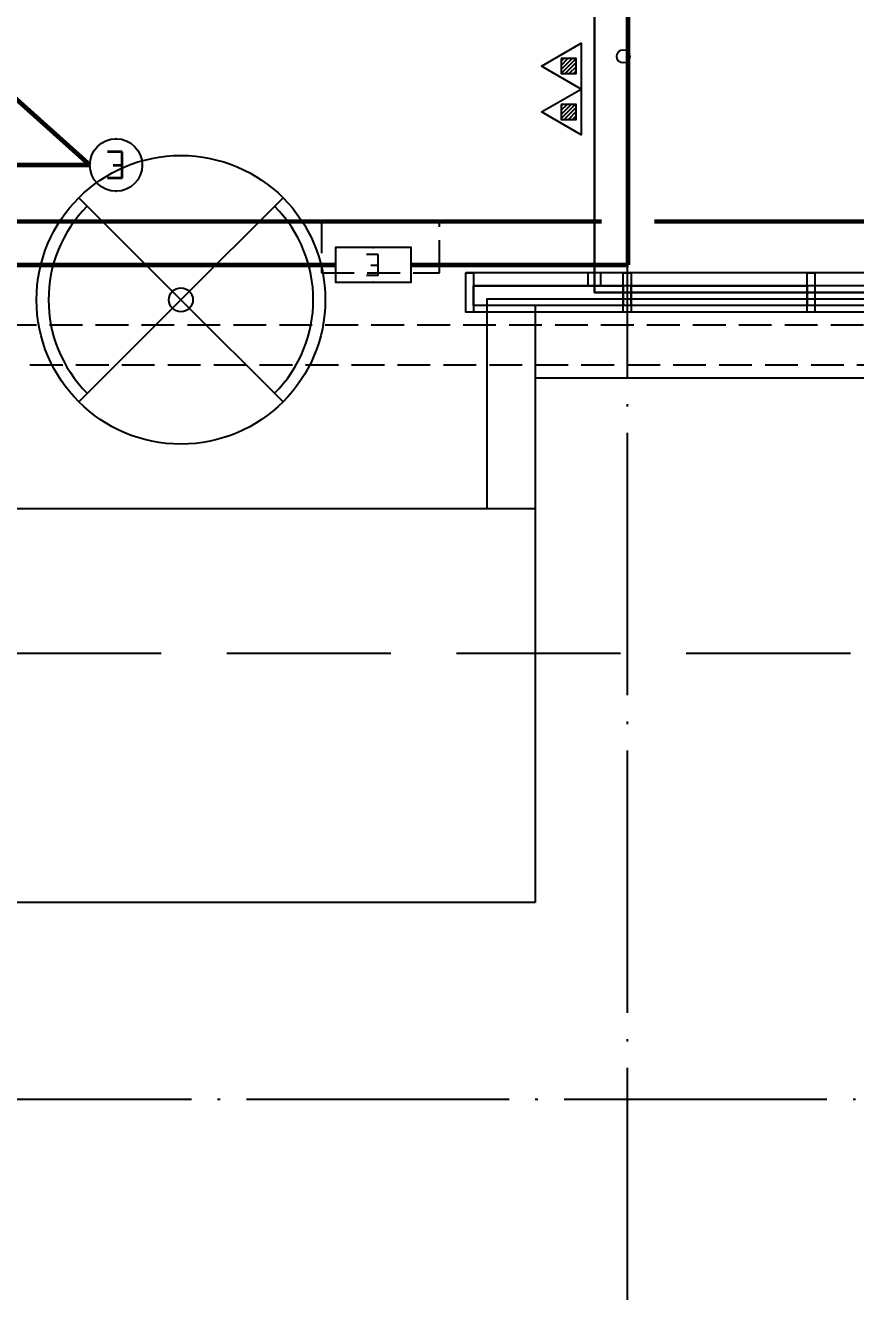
# Model space of a CAD drawing. Extents: x -292644 to 261407, y -12902 to 435090.
# Drawn here: x 132372 to 138697, y 6934 to 16587 of the extents above; entities that cross this region are included whole.
import ezdxf
from ezdxf.enums import TextEntityAlignment as Align
from ezdxf.xclip import XClip

# ---------------------------------------------------------------- set-up
doc = ezdxf.new("R2010")
doc.units = 0
doc.header["$LTSCALE"] = 1000
doc.header["$MEASUREMENT"] = 0
for name, pattern in [('104-10 轴网$0$DOTE', [2.4200000000000004, 2, -0.2, 0.02, -0.2]), ('8#楼幕墙$0$109-34 轴网$0$L1$0$$AUDIT_BAD_LTYPE1', [0]), ('DASH', [0.35, 0.25, -0.1]), ('X-104 8#10#平面_t3$0$109-34 轴网$0$L1$0$$AUDIT_BAD_LTYPE1', [0]), ('X-104 8#10#平面_t3$0$DASH', [0.35, 0.25, -0.1])]:
    doc.linetypes.add(name, pattern=pattern)
doc.layers.get('0').update_dxf_attribs({"linetype": 'CONTINUOUS'})
for name, color, linetype in [('104-10 轴网$0$A_AXIS-轴线', 36, '104-10 轴网$0$DOTE'), ('8#楼幕墙$0$A-C_玻璃幕墙', 140, 'CONTINUOUS'), ('8#楼幕墙$0$A-C_门', 150, 'CONTINUOUS'), ('EQUIP-照明', 3, 'CONTINUOUS'), ('WIRE-应急', 2, 'DASH'), ('X-104 8#10#平面_t3$0$A-C_玻璃幕墙', 140, 'CONTINUOUS'), ('X-104 8#10#平面_t3$0$A-E_楼梯', 171, 'CONTINUOUS'), ('X-104 8#10#平面_t3$0$A-O_分水线', 127, 'CONTINUOUS'), ('X-104 8#10#平面_t3$0$A-O_屋面', 201, 'CONTINUOUS'), ('X-104 8#10#平面_t3$0$A-O_散水', 134, 'CONTINUOUS'), ('X-104 8#10#平面_t3$0$水-消火栓', 41, 'CONTINUOUS')]:
    doc.layers.add(name, color=color, linetype=linetype)
doc.layers.add('8#楼幕墙$0$04-不打印_辅助线', color=165, linetype='CONTINUOUS', plot=False)
doc.layers.add('X-104 8#10#平面_t3$0$04-不打印_辅助线', color=165, linetype='CONTINUOUS', plot=False)
doc.layers.add('X-104 8#10#平面_t3$0$000套内', color=226, linetype='CONTINUOUS', lineweight=30, plot=False)
doc.layers.get('X-104 8#10#平面_t3$0$A-O_分水线').off()
doc.styles.add('_TEL_DIM', font='SIMPLEX', dxfattribs={"width": 0.7, "height": 3.5, "bigfont": 'HZTXT'})
doc.styles.get("Standard").update_dxf_attribs({"font": 'gbenor.shx', "bigfont": 'gbcbig.shx'})

# ---------------------------------------------------------------- blocks, each defined once
blk = doc.blocks.new('104-10 轴网')
at = {"layer": '104-10 轴网$0$A_AXIS-轴线', "linetype": '104-10 轴网$0$DOTE'}
for p, q in [((145629.5977508624, 40099.99999999987), (145629.5977508621, -6500.000000000186)), ((168929.5977508623, 8399.999999999873), (113929.5977508621, 8399.999999999822))]:
    blk.add_line(p, q, dxfattribs=at)
blk = doc.blocks.new('X-104 8#10#平面_t3$0$fdhggh')
at = {"layer": 'X-104 8#10#平面_t3$0$04-不打印_辅助线'}
blk.add_lwpolyline([(19449.99996581458, 12899.99956291614), (19449.99996581458, -2650.000437083887), (-2650.000034185417, -2650.000437083858), (-2650.000034185417, 27849.99956291614), (8450.000000000291, 27849.9995629162), (8450.000000000291, 30799.99956291626), (14149.99996581458, 30799.9995629162), (14149.99996581458, 35949.99956291614), (44349.99996581458, 35949.99956291614), (44349.99996581458, 14449.99956291614), (24500.00000000015, 14449.99956291614), (24500.00000000015, 12899.99956291614)], close=True, dxfattribs=at)
blk = doc.blocks.new('*U4961')
blk.add_lwpolyline([(46693.65911704338, 22173.79553999149), (46793.65906324825, 22173.79553999149), (46793.65906324825, 22273.79553999149), (46693.65911704338, 22273.79553999149)], close=True)
blk = doc.blocks.new('8#楼幕墙$0$ii')
blk.add_lwpolyline([(-1339.999257087533, -5.379672802519053e-05), (0.0007429124671034515, -5.379672802519053e-05), (0.0007429124671034515, -150.000053796728), (-1339.999257087533, -150.000053796728)], close=True)
blk = doc.blocks.new('8#楼幕墙$0$xzm2200')
at = {"layer": '8#楼幕墙$0$A-C_门'}
for p, q in [((0, 0), (-777.8174528407399, 777.8174718429218)), ((-3.557623131200671e-06, 0), (777.8174587842077, 777.8174623418017)), ((-1.778797013685107e-06, 1.778826117515564e-06), (-777.8174623418308, -777.8174587842077)), ((-1.778797013685107e-06, 1.778826117515564e-06), (777.8174492831458, -777.8174682852696))]:
    blk.add_line(p, q, dxfattribs=at)
for radius in [1100.000001778816, 91.66666681490136]:
    blk.add_circle((-1.778797013685107e-06, 1.778826117515564e-06), radius, dxfattribs=at)
for start, end in [(45, 134.9999993007822), (225, 314.9999993007822)]:
    blk.add_arc((-1.778797013685107e-06, 1.778826117515564e-06), 1008.333334963915, start, end, dxfattribs=at)
blk = doc.blocks.new('*U5092')
blk.add_lwpolyline([(1140.000000000001, 0), (0, 0), (0, 150), (1140.000000000001, 150)], close=True)
blk = doc.blocks.new('8#楼幕墙')
at = {"layer": '8#楼幕墙$0$04-不打印_辅助线'}
blk.add_lwpolyline([(19400.00000000023, 12900), (19400.00000000023, -2600), (-2599.999999999767, -2599.999999999942), (-2599.999999999767, 27800), (8500.000000000233, 27800.00000000006), (8500.000000000233, 31000.00000000012), (14200.00000000023, 31000.00000000006), (14200.00000000023, 35900), (44300.00000000023, 35900), (44300.00000000023, 14500), (24130.00000000023, 14500), (24130.00000000023, 12900)], close=True, dxfattribs=at)
at = {"layer": '8#楼幕墙$0$A-C_玻璃幕墙'}
for points in [[(13870.00000000012, 29499.99999214173), (14100.00000000023, 29500), (14100.00000000023, 36000), (44400.00000000023, 36000), (44400.00000000023, 14400), (23970.00000000012, 14400)], [(13930.00000000012, 29449.99999214173), (14150.00000000023, 29450), (14150.00000000023, 35950), (44350.00000000023, 35950), (44350.00000000023, 14450), (24030.00000000012, 14450)], [(13930.00000000012, 29299.99999214173), (14300.00000000023, 29300), (14300.00000000023, 35800), (44200.00000000023, 35800), (44200.00000000023, 14600), (24030.00000000012, 14600)], [(13870.00000000012, 29199.99999214173), (14400.00000000023, 29200), (14400.00000000023, 35700), (44100.00000000023, 35700), (44100.00000000023, 14700), (23970.00000000017, 14700)]]:
    blk.add_lwpolyline(points, dxfattribs=at)
for points in [[(24030.00000000012, 14400.00000000035), (23970.00000000012, 14400.00000000035), (23970.00000000012, 14700), (24030.00000000012, 14700)], [(25170.00000000012, 14700.00000414392), (25230.00000000012, 14700.00000414392), (25230.00000000012, 14400.00000414375), (25170.00000000012, 14400.00000414375)], [(26570.00000000012, 14699.99986735685), (26630.00000000012, 14699.99986735685), (26630.00000000012, 14399.99986735667), (26570.00000000012, 14399.99986735667)]]:
    blk.add_lwpolyline(points, close=True, dxfattribs=at)
at = {"linetype": '8#楼幕墙$0$109-34 轴网$0$L1$0$$AUDIT_BAD_LTYPE1', "rotation": 90}
blk.add_blockref('8#楼幕墙$0$xzm2200', (21800.1481536252, 14494.55846416629), dxfattribs=at)
at = {"layer": '8#楼幕墙$0$A-C_玻璃幕墙'}
blk.add_blockref('*U5092', (24030.00000000012, 14450), dxfattribs=at)
at = {"layer": '8#楼幕墙$0$A-C_玻璃幕墙', "rotation": 180}
blk.add_blockref('8#楼幕墙$0$ii', (25230.00000000012, 14449.99986735679), dxfattribs=at)
blk = doc.blocks.new('X-104 8#10#平面_t3$0$erte')
at = {"layer": 'X-104 8#10#平面_t3$0$A-O_屋面', "linetype": 'X-104 8#10#平面_t3$0$DASH'}
blk.add_lwpolyline([(0, 0), (900, 0), (900, 400), (-2.91038304567337e-11, 400), (0, 0)], close=True, dxfattribs=at)
blk = doc.blocks.new('X-104 8#10#平面_t3$0$$TWTSYS$00000546')
h = blk.add_hatch()
h.set_pattern_fill('ANSI31', color=256, scale=200, style=0)
h.set_pattern_definition([(45, (-38543.80223862439, -6670.830405693208), (-17.67766952966369, 17.67766952966369), [])])
h.paths.add_polyline_path([(-64.92232553117356, 173.7449990885525), (64.922325531159, 173.7449990885525), (64.922325531159, 43.90034802621994), (-64.92232553117356, 43.90034802621994)])
for points in [[(0, 343.6163707387423), (-198.3870041439732, 0), (198.3870041439732, 0)], [(-64.92232553117356, 173.7449990885525), (64.922325531159, 173.7449990885525), (64.922325531159, 43.90034802621994), (-64.92232553117356, 43.90034802621994)]]:
    blk.add_lwpolyline(points, close=True)
blk = doc.blocks.new('X-104 8#10#平面_t3$0$A$C46662BA1')
at = {"layer": 'X-104 8#10#平面_t3$0$水-消火栓'}
blk.add_circle((136926.9281219175, 16349.99999999958), 50, dxfattribs=at)
at = {"layer": 'X-104 8#10#平面_t3$0$水-消火栓', "xscale": -0.88, "yscale": 0.88, "zscale": 0.88, "rotation": 90}
for p in [(136606.9507218331, 16275.41781982159), (136606.9507218331, 15926.25669252811)]:
    blk.add_blockref('X-104 8#10#平面_t3$0$$TWTSYS$00000546', p, dxfattribs=at)
blk = doc.blocks.new('X-104 8#10#平面_t3')
at = {"layer": 'X-104 8#10#平面_t3$0$000套内'}
blk.add_lwpolyline([(136856.9507218297, 24949.9983616368), (132206.9507218342, 24949.9983616368), (132206.9507218342, 26049.99836163694), (128306.9507218213, 26049.99836163694), (128306.950721821, 27149.99836950112), (126006.9507218276, 27149.99836951197), (126006.9507218671, 35849.99836952289), (156006.9507218297, 35850.49240803023), (156006.9507218327, 14550.98644622325), (137256.9509935203, 14550.49240771562), (136706.9507218331, 14550.49240771562), (136706.950721833, 22049.99836163188), (136856.9507218297, 22049.99836163188)], close=True, dxfattribs=at)
at = {"layer": 'X-104 8#10#平面_t3$0$A-E_楼梯', "linetype": 'X-104 8#10#平面_t3$0$109-34 轴网$0$L1$0$$AUDIT_BAD_LTYPE1'}
for p, q in [((136256.9507218328, 14399.9982287703), (136256.9507218328, 9900.492407715617)), ((136256.9507218329, 12900.49240771696), (131256.9509649223, 12900.49240769891)), ((135886.9509687174, 9900.492407715152), (131256.9509649223, 9900.492407698446)), ((136256.9507218328, 9900.492407715617), (131288.5144863295, 9900.492407698563))]:
    blk.add_line(p, q, dxfattribs=at)
at = {"layer": 'X-104 8#10#平面_t3$0$A-O_屋面', "linetype": 'X-104 8#10#平面_t3$0$DASH', "ltscale": 5}
blk.add_lwpolyline([(154556.950721833, 38599.99999999971), (136156.950721833, 38599.99999999971), (136156.950721833, 37199.99999999971), (124956.950721833, 37199.99999999971), (124956.950721833, 30199.99999999971), (119356.950721833, 30199.99999999971), (119356.9507218294, 28799.99999999808), (108156.950721833, 28799.99999999971), (108156.950721833, 17599.99999999971), (106756.950721833, 17599.99999999974), (106756.9507218329, -3603.639836526272), (106756.9507218329, -3600.000000000291), (120956.9507218329, -3600.000000000291), (120956.9507229977, -2699.999986043171), (131256.9507218296, -2699.999986043025), (131256.9507440771, -800.000000000291), (132156.950721833, -800.000000000291), (132156.950721833, 11799.99999999971), (139156.950721833, 11799.99999999968)], dxfattribs=at)
at = {"layer": 'X-104 8#10#平面_t3$0$A-O_散水'}
blk.add_lwpolyline([(125856.9512229028, 33799.9979246564), (125856.9507218301, 35999.99836951931), (156156.9507218301, 35999.99836951931), (156156.9507560156, 14399.99760533168), (136256.9507218328, 14399.99760533168), (136256.9507218328, 13899.99760533168), (156656.9507568069, 13899.99760533168), (156656.9507210388, 36499.99836951931), (125356.9507218301, 36499.99836951931), (125356.9512229028, 33799.99807092955), (125856.9512229028, 33799.9979246564)], dxfattribs=at)
at = {"layer": 'X-104 8#10#平面_t3$0$A-O_散水', "linetype": 'X-104 8#10#平面_t3$0$DASH'}
blk.add_lwpolyline([(125756.9507218365, 29599.99995612782), (125756.9507218301, 36099.99836951931), (156256.9507216718, 36099.99836951931), (156256.9507561739, 14299.99760533168), (131356.95072183, 14299.99760533168), (131356.95072183, 13999.99760533168), (156556.9507566487, 13999.99760533168), (156556.950721197, 36399.99836951931), (125456.9507218301, 36399.99836951931), (125456.9507218365, 29600.00004389173)], close=True, dxfattribs=at)
at = {"linetype": 'X-104 8#10#平面_t3$0$109-34 轴网$0$L1$0$$AUDIT_BAD_LTYPE1'}
ref = blk.add_blockref('8#楼幕墙', (111756.9507218327, -1.455191522836685e-10), dxfattribs=at)
XClip(ref).set_block_clipping_path([(-18549.999999999476, -12899.999999999882), (65550.0000000003, 284100.0000000003)])
blk.add_blockref('X-104 8#10#平面_t3$0$fdhggh', (111756.9507218327, -2.91038304567337e-10), dxfattribs=at)
ref = blk.add_blockref('104-10 轴网', (-8672.647029029395, 2.91038304567337e-11), dxfattribs=at)
XClip(ref).set_block_clipping_path([(104379.59775086239, -11899.999999999955), (178479.5977508624, 45500.000000000044)])
at = {"layer": 'X-104 8#10#平面_t3$0$A-C_玻璃幕墙', "rotation": 270}
blk.add_blockref('*U4961', (114483.1551818416, 61394.151524759), dxfattribs=at)
at = {"layer": 'X-104 8#10#平面_t3$0$A-O_分水线', "linetype": 'X-104 8#10#平面_t3$0$109-34 轴网$0$L1$0$$AUDIT_BAD_LTYPE1'}
blk.add_blockref('X-104 8#10#平面_t3$0$A$C46662BA1', (0, -2.91038304567337e-11), dxfattribs=at)
at = {"layer": 'X-104 8#10#平面_t3$0$A-O_屋面', "linetype": 'X-104 8#10#平面_t3$0$DASH'}
blk.add_blockref('X-104 8#10#平面_t3$0$erte', (134626.9507218328, 14699.99986735664), dxfattribs=at)
blk = doc.blocks.new('$equip$00001147')
blk.add_circle((0, 0), 0.5)
at = {"flags": 9}
blk.add_attdef('A', (0, 0), '', height=2e-05, dxfattribs=at)
blk = doc.blocks.new('$equip_U$00000361(HT0843)')
for p in [(0, 0.500000000001819), (-0.5, 1.818989403545856e-12), (0.5, 1.818989403545856e-12), (0, -0.499999999998181)]:
    blk.add_point(p)
blk.add_blockref('$equip$00001147', (0, 1.818989403545856e-12))
at = {"color": 7, "style": '_TEL_DIM'}
blk.add_attdef('$TEXT$', text='', height=0.5, dxfattribs=at).set_placement((0, 1.818989403545856e-12), align=Align.MIDDLE_CENTER)
at = {"color": 7, "style": '_TEL_DIM', "flags": 1}
for tag in ['REMARK', 'A']:
    blk.add_attdef(tag, text='', height=2.5e-05, dxfattribs=at).set_placement((0, 1.818989403545856e-12), align=Align.MIDDLE_CENTER)
blk = doc.blocks.new('$equip$00002534')
for p, q in [((-0.7200000000011642, 0.6599999999998545), (-0.7200000000011642, 0)), ((0.7200000000011642, 0.6599999999998545), (-0.7200000000011642, 0.6599999999998545)), ((0.7200000000011642, 0), (0.7200000000011642, 0.6599999999998545)), ((-0.7200000000011642, 0), (0.7200000000011642, 0))]:
    blk.add_line(p, q)
blk.add_lwpolyline([(-0.7200000000011642, 0.6599999999998545), (-0.7200000000011642, 0), (0.7200000000011642, 0), (0.7200000000011642, 0.6599999999998545), (-0.7200000000011642, 0.6599999999998545), (-0.7200000000011642, 0)])
for p in [(0, 0.6599999999998545), (-0.7200000000011642, 0.3299999999981083), (0.7200000000011642, 0.3299999999981083), (0, 0)]:
    blk.add_point(p)
at = {"color": 7, "style": '_TEL_DIM'}
blk.add_attdef('$TEXT$', text='', height=0.4, dxfattribs=at).set_placement((0, 0.3299999999981083), align=Align.MIDDLE_CENTER)
at = {"color": 7, "style": '_TEL_DIM', "flags": 1}
blk.add_attdef('A', text='', height=2e-05, dxfattribs=at).set_placement((0, 0), align=Align.MIDDLE_CENTER)

msp = doc.modelspace()

# ---------------------------------------------------------------- linework, layer by layer
at = {"layer": 'WIRE-应急', "linetype": 'DASH', "const_width": 35}
for points in [[(136963.069874535, 18313.77981824965), (136963.0698745357, 14760.40662709032)], [(132863.199520844, 15521.79537358765), (131765.328142504, 16506.53035483817)], [(132863.199520844, 15521.79537358765), (131765.328142504, 15521.79537358766)], [(129026.9507452786, 15091.2166614344), (136763.0698745355, 15091.2166614344)], [(137163.0698745355, 15091.18966519089), (140626.889625654, 15091.18966519089)], [(134734.1342900716, 14760.4066270896), (132108.6645939303, 14760.4066270896)], [(135310.1342900725, 14760.40662708959), (136969.0655879443, 14760.40662709032)]]:
    msp.add_lwpolyline(points, dxfattribs=at)

# ---------------------------------------------------------------- block references
msp.add_blockref('X-104 8#10#平面_t3', (0, 0))
at = {"layer": 'EQUIP-照明', "xscale": 400, "yscale": 400, "zscale": 400, "rotation": 180}
msp.add_blockref('$equip_U$00000361(HT0843)', (133063.199520844, 15521.79537358838), dxfattribs=at).add_auto_attribs({'$TEXT$': 'E'})
at = {"layer": 'EQUIP-照明'}
ref = msp.add_blockref('$equip$00002534', (135022.1342900721, 14628.40662709035), dxfattribs=dict(at, xscale=400, yscale=400, zscale=400))
ref.add_attrib('$TEXT$', 'E', dxfattribs={"layer": '0', "color": 7, "height": 160, "rotation": 180, "style": '_TEL_DIM'}).set_placement((135022.1342900721, 14760.40662708959), align=Align.MIDDLE_CENTER)

doc.saveas('drawing.dxf')
